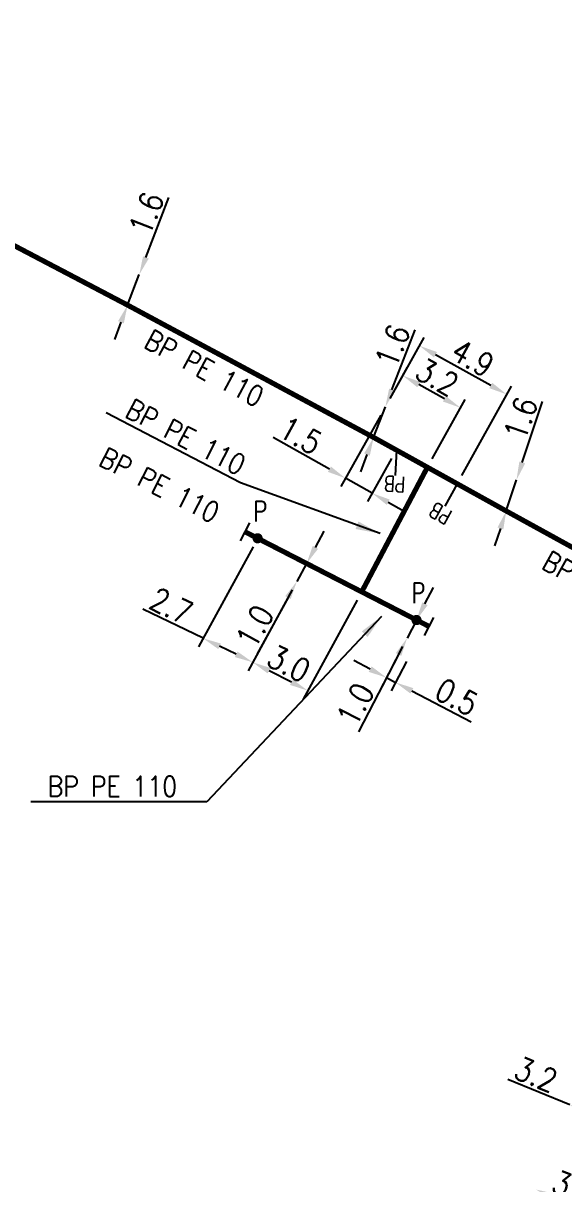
# Model space of a CAD drawing. Header units: millimetres. Extents: x 184998 to 186003, y 126995 to 128002.
# Drawn here: x 185423.1 to 185449.6, y 127498 to 127554.8 of the extents above; entities that cross this region are included whole.
import ezdxf
from ezdxf.enums import TextEntityAlignment as Align

# ---------------------------------------------------------------- set-up
doc = ezdxf.new("R2010")
doc.units = ezdxf.units.MM
doc.header["$PDMODE"] = 34
doc.linetypes.add('L_25_PE', pattern=[2000, 1000, 1000])
doc.layers.get('0').update_dxf_attribs({"linetype": 'CONTINUOUS'})
doc.layers.get('DEFPOINTS').update_dxf_attribs({"linetype": 'CONTINUOUS'})
for name, color, linetype in [('L_150', 1, 'CONTINUOUS'), ('L_300', 7, 'CONTINUOUS'), ('L_340', 7, 'CONTINUOUS')]:
    doc.layers.add(name, color=color, linetype=linetype)
doc.styles.add('G_ROMANS', font='ROMANS.SHX', dxfattribs={"width": 0.75})
doc.styles.get("Standard").update_dxf_attribs({"font": 'romans.shx', "width": 0.85})
doc.dimstyles.get("Standard").update_dxf_attribs({"dimtxt": 1.5, "dimasz": 1.2, "dimexe": 0.625, "dimexo": 0.625, "dimgap": 0.25, "dimtad": 1, "dimdec": 1, "dimzin": 0, "dimdsep": 46, "dimtxsty": 'Standard', "dimcen": -0.5, "dimadec": 0, "dimazin": 0, "dimtfac": 1, "dimtdec": 1, "dimtmove": 0, "dimatfit": 3, "dimfxl": 0, "dimtolj": 1, "dimtzin": 0, "dimarcsym": 0})

# ---------------------------------------------------------------- blocks, each defined once
blk = doc.blocks.new('*D528')
at = {"layer": 'DEFPOINTS', "color": 0, "linetype": 'Continuous', "transparency": 16777216}
for p in [(185449.88, 127501.822), (185449.88, 127501.822), (185452.842, 127500.611)]:
    blk.add_point(p, dxfattribs=at)
at = {"layer": 'L_150', "color": 0, "linetype": 'Continuous', "lineweight": -2, "transparency": 16777216}
for p, q in [((185449.88, 127501.822), (185446.845, 127503.063)), ((185452.009, 127500.951), (185450.713, 127501.481))]:
    blk.add_line(p, q, dxfattribs=at)
at = {"layer": 'L_150', "color": 0, "linetype": 'Continuous', "transparency": 16777216}
for points in [[(185450.77, 127501.62), (185450.656, 127501.342), (185449.88, 127501.822)], [(185452.066, 127501.09), (185451.952, 127500.812), (185452.842, 127500.611)]]:
    blk.add_solid(points, dxfattribs=at)
at = {"layer": 'L_150', "color": 0, "linetype": 'Continuous', "transparency": 16777216, "insert": (185448.23, 127503.307), "char_height": 1.125, "attachment_point": 5, "rotation": 337.7539}
blk.add_mtext('\\A1;3.2', dxfattribs=at)
blk = doc.blocks.new('*D679')
at = {"layer": 'DEFPOINTS', "color": 0, "linetype": 'Continuous', "ltscale": 0.5, "transparency": 16777216}
for p in [(185428.799, 127542.468), (185428.799, 127542.468), (185428.225, 127540.975)]:
    blk.add_point(p, dxfattribs=at)
at = {"layer": 'L_150', "color": 0, "linetype": 'Continuous', "lineweight": -2, "ltscale": 0.5, "transparency": 16777216}
for p, q in [((185429.122, 127543.308), (185430.251, 127546.24)), ((185428.225, 127540.975), (185428.799, 127542.468)), ((185427.901, 127540.135), (185427.578, 127539.295))]:
    blk.add_line(p, q, dxfattribs=at)
at = {"layer": 'L_150', "color": 0, "linetype": 'Continuous', "ltscale": 0.5, "transparency": 16777216}
for points in [[(185428.982, 127543.362), (185429.262, 127543.254), (185428.799, 127542.468)], [(185427.761, 127540.189), (185428.041, 127540.081), (185428.225, 127540.975)]]:
    blk.add_solid(points, dxfattribs=at)
at = {"layer": 'L_150', "color": 0, "linetype": 'Continuous', "ltscale": 0.5, "transparency": 16777216, "insert": (185429.148, 127545.464), "char_height": 1.125, "attachment_point": 5, "rotation": 68.9545}
blk.add_mtext('\\A1;1.6', dxfattribs=at)
blk = doc.blocks.new('*D681')
at = {"layer": 'DEFPOINTS', "color": 0, "linetype": 'Continuous', "transparency": 16777216}
for p in [(185441.913, 127524.673), (185442.1, 127523.949), (185441.35, 127522.508)]:
    blk.add_point(p, dxfattribs=at)
at = {"layer": 'L_340', "color": 0, "linetype": 'Continuous', "lineweight": -2, "transparency": 16777216}
for p, q in [((185441.697, 127524.257), (185440.69, 127522.323)), ((185440.108, 127523.155), (185439.31, 127523.571)), ((185441.883, 127523.533), (185441.133, 127522.093)), ((185440.906, 127522.739), (185441.35, 127522.508)), ((185442.148, 127522.092), (185445.056, 127520.578))]:
    blk.add_line(p, q, dxfattribs=at)
at = {"layer": 'L_340', "color": 0, "linetype": 'Continuous', "transparency": 16777216}
for points in [[(185440.177, 127523.288), (185440.039, 127523.022), (185440.906, 127522.739)], [(185442.217, 127522.226), (185442.079, 127521.959), (185441.35, 127522.508)]]:
    blk.add_solid(points, dxfattribs=at)
at = {"layer": 'L_340', "color": 0, "linetype": 'Continuous', "transparency": 16777216, "insert": (185444.347, 127521.793), "char_height": 1.125, "attachment_point": 5, "rotation": 332.4874}
blk.add_mtext('\\A1;0.5', dxfattribs=at)
blk = doc.blocks.new('*D682')
at = {"layer": 'DEFPOINTS', "color": 0, "linetype": 'Continuous', "transparency": 16777216}
for p in [(185442.375, 127525.56), (185441.913, 127524.673), (185441.913, 127524.673)]:
    blk.add_point(p, dxfattribs=at)
at = {"layer": 'L_340', "color": 0, "linetype": 'Continuous', "lineweight": -2, "transparency": 16777216}
for p, q in [((185442.791, 127526.358), (185443.207, 127527.156)), ((185442.375, 127525.56), (185441.913, 127524.673)), ((185441.498, 127523.875), (185439.528, 127520.094))]:
    blk.add_line(p, q, dxfattribs=at)
at = {"layer": 'L_340', "color": 0, "linetype": 'Continuous', "transparency": 16777216}
for points in [[(185442.658, 127526.428), (185442.924, 127526.289), (185442.375, 127525.56)], [(185441.365, 127523.944), (185441.631, 127523.806), (185441.913, 127524.673)]]:
    blk.add_solid(points, dxfattribs=at)
at = {"layer": 'L_340', "color": 0, "linetype": 'Continuous', "transparency": 16777216, "insert": (185439.381, 127521.435), "char_height": 1.125, "attachment_point": 5, "rotation": 62.4874}
blk.add_mtext('\\A1;1.0', dxfattribs=at)
blk = doc.blocks.new('*D683')
at = {"layer": 'DEFPOINTS', "color": 0, "linetype": 'Continuous', "ltscale": 0.5, "transparency": 16777216}
for p in [(185436.514, 127527.449), (185439.692, 127526.939), (185434.354, 127523.491)]:
    blk.add_point(p, dxfattribs=at)
at = {"layer": 'L_150', "color": 0, "linetype": 'Continuous', "lineweight": -2, "ltscale": 0.5, "transparency": 16777216}
for p, q in [((185436.289, 127527.037), (185434.129, 127523.079)), ((185439.468, 127526.528), (185436.828, 127521.692)), ((185436.252, 127522.515), (185435.154, 127523.079))]:
    blk.add_line(p, q, dxfattribs=at)
at = {"layer": 'L_150', "color": 0, "linetype": 'Continuous', "ltscale": 0.5, "transparency": 16777216}
for points in [[(185435.223, 127523.213), (185435.085, 127522.946), (185434.354, 127523.491)], [(185436.321, 127522.648), (185436.184, 127522.381), (185437.053, 127522.103)]]:
    blk.add_solid(points, dxfattribs=at)
at = {"layer": 'L_150', "color": 0, "linetype": 'Continuous', "ltscale": 0.5, "transparency": 16777216, "insert": (185436.125, 127523.424), "char_height": 1.125, "attachment_point": 5, "rotation": 332.7916}
blk.add_mtext('\\A1;3.0', dxfattribs=at)
blk = doc.blocks.new('*D684')
at = {"layer": 'DEFPOINTS', "color": 0, "linetype": 'Continuous', "ltscale": 0.5, "transparency": 16777216}
for p in [(185441.704, 127537.522), (185440.851, 127535.99), (185442.91, 127533.037)]:
    blk.add_point(p, dxfattribs=at)
at = {"layer": 'L_150', "color": 0, "linetype": 'Continuous', "lineweight": -2, "ltscale": 0.5, "transparency": 16777216}
for p, q in [((185441.079, 127536.4), (185441.932, 127537.932)), ((185443.744, 127536.386), (185442.49, 127537.084)), ((185443.138, 127533.446), (185444.759, 127536.358))]:
    blk.add_line(p, q, dxfattribs=at)
at = {"layer": 'L_150', "color": 0, "linetype": 'Continuous', "ltscale": 0.5, "transparency": 16777216}
for points in [[(185442.563, 127537.215), (185442.417, 127536.953), (185441.704, 127537.522)], [(185443.817, 127536.517), (185443.671, 127536.255), (185444.531, 127535.948)]]:
    blk.add_solid(points, dxfattribs=at)
at = {"layer": 'L_150', "color": 0, "linetype": 'Continuous', "ltscale": 0.5, "transparency": 16777216, "insert": (185443.387, 127537.443), "char_height": 1.125, "attachment_point": 5, "rotation": 330.8992}
blk.add_mtext('\\A1;3.2', dxfattribs=at)
blk = doc.blocks.new('*D685')
at = {"layer": 'DEFPOINTS', "color": 0, "linetype": 'Continuous', "ltscale": 0.5, "transparency": 16777216}
for p in [(185436.993, 127528.327), (185436.514, 127527.449), (185436.514, 127527.449)]:
    blk.add_point(p, dxfattribs=at)
at = {"layer": 'L_150', "color": 0, "linetype": 'Continuous', "lineweight": -2, "ltscale": 0.5, "transparency": 16777216}
for p, q in [((185437.424, 127529.117), (185437.855, 127529.907)), ((185436.993, 127528.327), (185436.514, 127527.449)), ((185436.083, 127526.659), (185434.577, 127523.901))]:
    blk.add_line(p, q, dxfattribs=at)
at = {"layer": 'L_150', "color": 0, "linetype": 'Continuous', "ltscale": 0.5, "transparency": 16777216}
for points in [[(185437.293, 127529.189), (185437.556, 127529.045), (185436.993, 127528.327)], [(185435.951, 127526.731), (185436.214, 127526.587), (185436.514, 127527.449)]]:
    blk.add_solid(points, dxfattribs=at)
at = {"layer": 'L_150', "color": 0, "linetype": 'Continuous', "ltscale": 0.5, "transparency": 16777216, "insert": (185434.456, 127525.244), "char_height": 1.125, "attachment_point": 5, "rotation": 61.3733}
blk.add_mtext('\\A1;1.0', dxfattribs=at)
blk = doc.blocks.new('*D686')
at = {"layer": 'DEFPOINTS', "color": 0, "linetype": 'Continuous', "transparency": 16777216}
for p in [(185434.594, 127529.56), (185436.514, 127527.449), (185434.354, 127523.491)]:
    blk.add_point(p, dxfattribs=at)
at = {"layer": 'L_340', "color": 0, "linetype": 'Continuous', "lineweight": -2, "transparency": 16777216}
for p, q in [((185434.369, 127529.148), (185431.697, 127524.252)), ((185436.289, 127527.037), (185434.129, 127523.079)), ((185431.922, 127524.664), (185428.969, 127526.089)), ((185433.543, 127523.882), (185432.732, 127524.273))]:
    blk.add_line(p, q, dxfattribs=at)
at = {"layer": 'L_340', "color": 0, "linetype": 'Continuous', "transparency": 16777216}
for points in [[(185432.798, 127524.408), (185432.667, 127524.138), (185431.922, 127524.664)], [(185433.608, 127524.017), (185433.478, 127523.747), (185434.354, 127523.491)]]:
    blk.add_solid(points, dxfattribs=at)
at = {"layer": 'L_340', "color": 0, "linetype": 'Continuous', "transparency": 16777216, "insert": (185430.366, 127526.247), "char_height": 1.125, "attachment_point": 5, "rotation": 334.2473}
blk.add_mtext('\\A1;2.7', dxfattribs=at)
blk = doc.blocks.new('*D687')
at = {"layer": 'DEFPOINTS', "color": 0, "linetype": 'Continuous', "ltscale": 0.5, "transparency": 16777216}
for p in [(185440.851, 127535.99), (185440.851, 127535.99), (185440.275, 127534.497)]:
    blk.add_point(p, dxfattribs=at)
at = {"layer": 'L_150', "color": 0, "linetype": 'Continuous', "lineweight": -2, "ltscale": 0.5, "transparency": 16777216}
for p, q in [((185441.175, 127536.83), (185442.307, 127539.76)), ((185440.275, 127534.497), (185440.851, 127535.99)), ((185439.95, 127533.658), (185439.626, 127532.818))]:
    blk.add_line(p, q, dxfattribs=at)
at = {"layer": 'L_150', "color": 0, "linetype": 'Continuous', "ltscale": 0.5, "transparency": 16777216}
for points in [[(185441.035, 127536.884), (185441.315, 127536.776), (185440.851, 127535.99)], [(185439.81, 127533.712), (185440.09, 127533.604), (185440.275, 127534.497)]]:
    blk.add_solid(points, dxfattribs=at)
at = {"layer": 'L_150', "color": 0, "linetype": 'Continuous', "ltscale": 0.5, "transparency": 16777216, "insert": (185441.204, 127538.985), "char_height": 1.125, "attachment_point": 5, "rotation": 68.8813}
blk.add_mtext('\\A1;1.6', dxfattribs=at)
blk = doc.blocks.new('*D688')
at = {"layer": 'DEFPOINTS', "color": 0, "linetype": 'Continuous', "transparency": 16777216}
for p in [(185440.854, 127535.995), (185441.388, 127533.88), (185438.895, 127532.501)]:
    blk.add_point(p, dxfattribs=at)
at = {"layer": 'L_340', "color": 0, "linetype": 'Continuous', "lineweight": -2, "transparency": 16777216}
for p, q in [((185440.624, 127535.586), (185438.666, 127532.092)), ((185438.11, 127532.941), (185435.354, 127534.487)), ((185441.159, 127533.471), (185439.975, 127531.359)), ((185440.204, 127531.768), (185438.895, 127532.501)), ((185440.989, 127531.328), (185441.774, 127530.888))]:
    blk.add_line(p, q, dxfattribs=at)
at = {"layer": 'L_340', "color": 0, "linetype": 'Continuous', "transparency": 16777216}
for points in [[(185438.184, 127533.072), (185438.037, 127532.811), (185438.895, 127532.501)], [(185441.062, 127531.459), (185440.916, 127531.197), (185440.204, 127531.768)]]:
    blk.add_solid(points, dxfattribs=at)
at = {"layer": 'L_340', "color": 0, "linetype": 'Continuous', "transparency": 16777216, "insert": (185436.699, 127534.593), "char_height": 1.125, "attachment_point": 5, "rotation": 330.7261}
blk.add_mtext('\\A1;1.5', dxfattribs=at)
blk = doc.blocks.new('*D689')
at = {"layer": 'DEFPOINTS', "color": 0, "linetype": 'Continuous', "transparency": 16777216}
for p in [(185442.518, 127538.986), (185440.851, 127535.99), (185444.366, 127532.229)]:
    blk.add_point(p, dxfattribs=at)
at = {"layer": 'L_340', "color": 0, "linetype": 'Continuous', "lineweight": -2, "transparency": 16777216}
for p, q in [((185441.079, 127536.4), (185442.746, 127539.395)), ((185446.013, 127537.04), (185443.305, 127538.548)), ((185444.594, 127532.639), (185447.028, 127537.012))]:
    blk.add_line(p, q, dxfattribs=at)
at = {"layer": 'L_340', "color": 0, "linetype": 'Continuous', "transparency": 16777216}
for points in [[(185443.378, 127538.679), (185443.232, 127538.417), (185442.518, 127538.986)], [(185446.086, 127537.171), (185445.94, 127536.909), (185446.8, 127536.602)]]:
    blk.add_solid(points, dxfattribs=at)
at = {"layer": 'L_340', "color": 0, "linetype": 'Continuous', "transparency": 16777216, "insert": (185445.132, 127538.389), "char_height": 1.125, "attachment_point": 5, "rotation": 330.8992}
blk.add_mtext('\\A1;4.9', dxfattribs=at)
blk = doc.blocks.new('*D690')
at = {"layer": 'DEFPOINTS', "color": 0, "linetype": 'Continuous', "ltscale": 0.5, "transparency": 16777216}
for p in [(185447.272, 127532.416), (185447.272, 127532.416), (185446.769, 127530.897)]:
    blk.add_point(p, dxfattribs=at)
at = {"layer": 'L_150', "color": 0, "linetype": 'Continuous', "lineweight": -2, "ltscale": 0.5, "transparency": 16777216}
for p, q in [((185447.555, 127533.27), (185448.544, 127536.253)), ((185446.769, 127530.897), (185447.272, 127532.416)), ((185446.485, 127530.043), (185446.202, 127529.189))]:
    blk.add_line(p, q, dxfattribs=at)
at = {"layer": 'L_150', "color": 0, "linetype": 'Continuous', "ltscale": 0.5, "transparency": 16777216}
for points in [[(185447.413, 127533.317), (185447.698, 127533.223), (185447.272, 127532.416)], [(185446.343, 127530.09), (185446.628, 127529.996), (185446.769, 127530.897)]]:
    blk.add_solid(points, dxfattribs=at)
at = {"layer": 'L_150', "color": 0, "linetype": 'Continuous', "ltscale": 0.5, "transparency": 16777216, "insert": (185447.479, 127535.425), "char_height": 1.125, "attachment_point": 5, "rotation": 71.6597}
blk.add_mtext('\\A1;1.6', dxfattribs=at)
blk = doc.blocks.new('L_340_13')
at = {"color": 0, "linetype": 'Continuous', "flags": 128}
blk.add_lwpolyline([(0, 0), (0, 1.25)], dxfattribs=at)
at = {"color": 0, "linetype": 'Continuous', "style": 'G_ROMANS', "width": 0.75}
blk.add_text('PB', height=0.75, dxfattribs=at).set_placement((0, 1.663), align=Align.MIDDLE)
at = {"color": 0, "linetype": 'Continuous', "width": 0.75, "flags": 3}
for tag, p in [('DEF_LEG', (0, -10)), ('DEF_COUP', (0, -12.5)), ('DEF_TYPE', (0, -15))]:
    blk.add_attdef(tag, text='', height=1.2, dxfattribs=at).set_placement(p, align=Align.MIDDLE)
blk = doc.blocks.new('L_340_07')
at = {"color": 0, "linetype": 'Continuous', "const_width": 0.25, "flags": 128}
blk.add_lwpolyline([(0, 0), (0.35, 0)], dxfattribs=at)
at = {"color": 0, "linetype": 'Continuous', "flags": 128}
blk.add_lwpolyline([(0.35, -0.5), (0.35, 0.5)], dxfattribs=at)
at = {"color": 0, "linetype": 'Continuous', "width": 0.75, "flags": 3}
for tag, p in [('DEF_LEG', (0.723, -3.465)), ('DEF_COUP', (0.723, -5.965)), ('DEF_TYPE', (0.723, -8.465))]:
    blk.add_attdef(tag, text='', height=1.2, dxfattribs=at).set_placement(p, align=Align.MIDDLE)
blk = doc.blocks.new('L_300_12')
at = {"color": 0, "linetype": 'Continuous', "const_width": 0.248, "flags": 128}
blk.add_lwpolyline([(-0.126, 0, 1), (0.126, 0, 1)], format="xyb", close=True, dxfattribs=at)
at = {"linetype": 'Continuous', "style": 'G_ROMANS', "width": 0.75}
blk.add_attdef('P', text='', height=1, dxfattribs=at).set_placement((0, 1.331), align=Align.MIDDLE_CENTER)
at = {"color": 0, "linetype": 'Continuous', "width": 0.75, "flags": 3}
for tag, p in [('DEF_LEG', (0, -5)), ('DEF_COUP', (0, -7.5)), ('DEF_TYPE', (0, -10))]:
    blk.add_attdef(tag, text='', height=1.2, dxfattribs=at).set_placement(p, align=Align.MIDDLE)
blk = doc.blocks.new('*D1356')
at = {"layer": 'DEFPOINTS', "color": 0, "linetype": 'Continuous', "transparency": 16777216}
for p in [(185448.226, 127497.683), (185448.226, 127497.683), (185451.345, 127496.433)]:
    blk.add_point(p, dxfattribs=at)
at = {"layer": 'L_150', "color": 0, "linetype": 'Continuous', "lineweight": -2, "transparency": 16777216}
blk.add_line((185450.509, 127496.768), (185449.061, 127497.348), dxfattribs=at)
at = {"layer": 'L_150', "color": 0, "linetype": 'Continuous', "transparency": 16777216}
for points in [[(185449.117, 127497.487), (185449.006, 127497.209), (185448.226, 127497.683)], [(185450.565, 127496.907), (185450.454, 127496.629), (185451.345, 127496.433)]]:
    blk.add_solid(points, dxfattribs=at)
at = {"layer": 'L_150', "color": 0, "linetype": 'Continuous', "transparency": 16777216, "insert": (185450.064, 127497.754), "char_height": 1.125, "attachment_point": 5, "rotation": 338.1582}
blk.add_mtext('\\A1;3.4', dxfattribs=at)

msp = doc.modelspace()

# ---------------------------------------------------------------- linework, layer by layer
at = {"layer": 'L_150', "linetype": 'L_25_PE', "ltscale": 0.5, "const_width": 0.25}
for points in [[(185461.719, 127522.438), (185456.445, 127525.575), (185446.769, 127530.897), (185442.91, 127533.037), (185440.275, 127534.497), (185428.225, 127540.975), (185416.587, 127547.08), (185412.094, 127546.031), (185405.218, 127550.025), (185399.646, 127553.017), (185396.738, 127554.365), (185395.705, 127554.647), (185392.636, 127554.429), (185390.303, 127553.892), (185389.783, 127553.711), (185384.28, 127551.378), (185378.686, 127548.88), (185374.303, 127546.406), (185373.422, 127545.665), (185370.351, 127542.664)], [(185439.692, 127526.939), (185442.91, 127533.037)], [(185442.687, 127525.4), (185442.375, 127525.56), (185439.692, 127526.939), (185436.993, 127528.327), (185434.594, 127529.56), (185434.283, 127529.72)]]:
    msp.add_lwpolyline(points, dxfattribs=at)

# ---------------------------------------------------------------- block references
at = {"layer": 'L_300'}
ref = msp.add_blockref('L_300_12', (185434.594, 127529.56), dxfattribs=dict(at, rotation=354.5881009065078))
ref.add_attrib('P', 'P', dxfattribs={"layer": '0', "linetype": 'Continuous', "height": 1, "style": 'G_ROMANS', "width": 0.75}).set_placement((185434.72, 127530.885), align=Align.MIDDLE_CENTER)
ref = msp.add_blockref('L_300_12', (185442.375, 127525.56), dxfattribs=dict(at, rotation=356.0832187464248))
ref.add_attrib('P', 'P', dxfattribs={"layer": '0', "linetype": 'Continuous', "height": 1, "style": 'G_ROMANS', "width": 0.75}).set_placement((185442.466, 127526.888), align=Align.MIDDLE_CENTER)
at = {"layer": 'L_340'}
for name, p, rotation in [('L_340_13', (185441.388, 127533.88), 177.2479315420872), ('L_340_13', (185444.366, 127532.229), 150.8992012459404), ('L_340_07', (185434.283, 127529.72), 152.794362124881), ('L_340_07', (185442.687, 127525.4), 332.794362124881)]:
    msp.add_blockref(name, p, dxfattribs=dict(at, rotation=rotation))

# ---------------------------------------------------------------- texts
at = {"layer": 'L_150', "linetype": 'Continuous', "width": 0.85}
for rotation, p in [(331.7398, (185431.98, 127537.886)), (332.7944, (185429.79, 127532.165))]:
    msp.add_text('BP PE 110', height=1, rotation=rotation, dxfattribs=at).set_placement(p, align=Align.MIDDLE)
at = {"layer": 'L_150', "linetype": 'L_25_PE', "width": 0.85}
msp.add_text('BP PE 110', height=1, rotation=331.1856, dxfattribs=at).set_placement((185451.453, 127527.029), align=Align.MIDDLE)
at = {"layer": 'L_150', "linetype": 'Continuous', "insert": (185433.881, 127533.056), "char_height": 1, "attachment_point": 6, "rotation": 332.4303}
msp.add_mtext('BP PE 110', dxfattribs=at)
at = {"layer": 'L_150', "linetype": 'Continuous', "insert": (185430.651, 127517.418), "char_height": 1, "attachment_point": 6}
msp.add_mtext('BP PE 110', dxfattribs=at)

# ---------------------------------------------------------------- dimensions: what is measured, and where the dimension line sits
at = {"layer": 'L_150', "linetype": 'Continuous', "ltscale": 0.5}
for base, p1, p2, angle, picture, middle in [((185428.799, 127542.468), (185428.225, 127540.975), (185428.799, 127542.468), 248.9545, '*D679', (185429.848, 127545.194)), ((185440.851, 127535.99), (185440.275, 127534.497), (185440.851, 127535.99), 248.8813, '*D687', (185441.903, 127538.715)), ((185441.704, 127537.522), (185442.91, 127533.037), (185440.851, 127535.99), 330.8992, '*D684', (185443.023, 127536.788)), ((185447.272, 127532.416), (185446.769, 127530.897), (185447.272, 127532.416), 251.6597, '*D690', (185448.191, 127535.189)), ((185436.514, 127527.449), (185436.993, 127528.327), (185436.514, 127527.449), 61.3733, '*D685', (185435.115, 127524.885))]:
    dim = msp.add_linear_dim(base=base, p1=p1, p2=p2, angle=angle, dimstyle='Standard', override={"dimscale": 0.75}, dxfattribs=at)
    dim.commit()
    dim.dimension.update_dxf_attribs({"geometry": picture, "text_midpoint": middle, "dimtype": 160})
dim = msp.add_linear_dim(base=(185434.354, 127523.491), p1=(185439.692, 127526.939), p2=(185436.514, 127527.449), angle=332.7916, text='3.0', dimstyle='Standard', override={"dimscale": 0.75}, dxfattribs=at)
dim.commit()
dim.dimension.update_dxf_attribs({"geometry": '*D683', "text_midpoint": (185435.782, 127522.757), "dimtype": 160})
at = {"layer": 'L_150', "linetype": 'Continuous'}
for base, p1, p2, angle, override, picture, middle in [((185449.88, 127501.822), (185452.842, 127500.611), (185449.88, 127501.822), 337.7539, {"dimscale": 0.75}, '*D528', (185447.946, 127502.613)), ((185448.226, 127497.683), (185451.345, 127496.433), (185448.226, 127497.683), 338.1582, {"dimscale": 0.75, "dimatfit": 0}, '*D1356', (185449.785, 127497.058))]:
    dim = msp.add_linear_dim(base=base, p1=p1, p2=p2, angle=angle, dimstyle='Standard', override=override, dxfattribs=at)
    dim.commit()
    dim.dimension.update_dxf_attribs({"geometry": picture, "text_midpoint": middle, "dimtype": 160})
at = {"layer": 'L_340', "linetype": 'Continuous'}
for base, p1, p2, angle, picture, middle in [((185442.518, 127538.986), (185444.366, 127532.229), (185440.851, 127535.99), 330.8992, '*D689', (185444.768, 127537.734)), ((185438.895, 127532.501), (185441.388, 127533.88), (185440.854, 127535.995), 330.7261, '*D688', (185436.332, 127533.938)), ((185441.913, 127524.673), (185442.375, 127525.56), (185441.913, 127524.673), 62.4874, '*D682', (185440.046, 127521.088)), ((185441.35, 127522.508), (185441.913, 127524.673), (185442.1, 127523.949), 152.4874, '*D681', (185444.001, 127521.127))]:
    dim = msp.add_linear_dim(base=base, p1=p1, p2=p2, angle=angle, dimstyle='Standard', override={"dimscale": 0.75}, dxfattribs=at)
    dim.commit()
    dim.dimension.update_dxf_attribs({"geometry": picture, "text_midpoint": middle, "dimtype": 160})
dim = msp.add_linear_dim(base=(185434.354, 127523.491), p1=(185434.594, 127529.56), p2=(185436.514, 127527.449), angle=154.2473, text='2.7', dimstyle='Standard', override={"dimscale": 0.75}, dxfattribs=at)
dim.commit()
dim.dimension.update_dxf_attribs({"geometry": '*D686', "text_midpoint": (185430.04, 127525.572), "dimtype": 160})

# ---------------------------------------------------------------- leaders
at = {"layer": 'L_150', "linetype": 'Continuous', "annotation_type": 0, "has_hookline": 1, "hookline_direction": 1, "text_width": 7.164, "horizontal_direction": (0.886448, -0.462828, 0)}
msp.add_leader([(185440.589, 127529.79), (185433.755, 127532.276)], dimstyle='Standard', dxfattribs=at)
at = {"layer": 'L_150', "linetype": 'Continuous', "annotation_type": 0, "has_hookline": 1, "hookline_direction": 1, "text_width": 7.164}
msp.add_leader([(185440.662, 127525.74), (185432.101, 127516.668), (185430.901, 127516.668)], dimstyle='Standard', dxfattribs=at)

doc.saveas('drawing.dxf')
